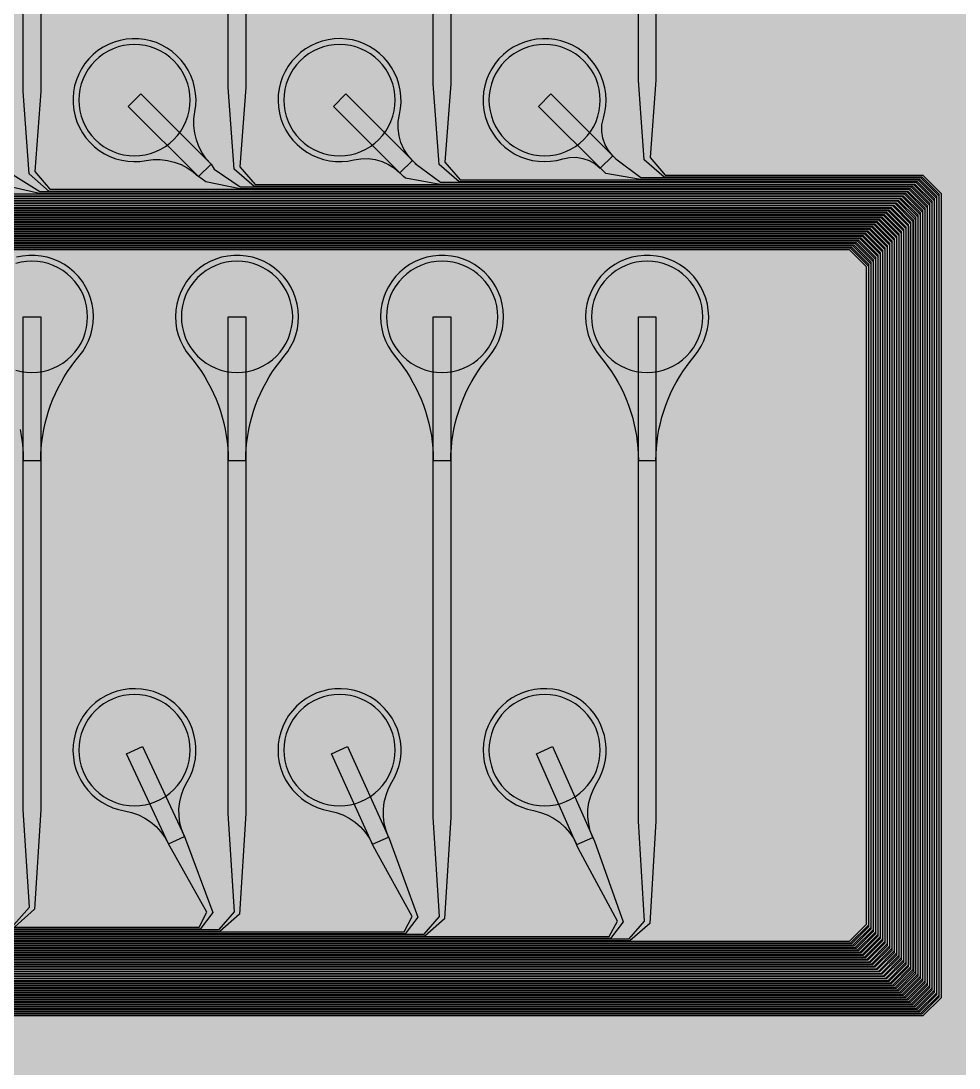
# Model space of a CAD drawing. Header units: metres. Extents: x -7231 to 10969, y -37556 to 1873.
# Drawn here: x 7913 to 9514, y -24324 to -22536 of the extents above; entities that cross this region are included whole.
import ezdxf

# ---------------------------------------------------------------- set-up
doc = ezdxf.new("R2010")
doc.units = ezdxf.units.M
for name, color, linetype in [('Metal1', 4, 'CONTINUOUS'), ('Metal2', 3, 'CONTINUOUS'), ('Polyimide', 7, 'CONTINUOUS'), ('Polyimide_Negative', 5, 'CONTINUOUS')]:
    doc.layers.add(name, color=color, linetype=linetype)

msp = doc.modelspace()

# ---------------------------------------------------------------- hatches: boundary and pattern name
at = {"layer": 'Polyimide'}
msp.add_hatch(color=7, dxfattribs=at).paths.add_polyline_path([(4065.7, -468), (4066.7, -502), (4068.5, -536), (4071.4, -570), (4075.5, -604), (4081, -638), (4088, -672), (4096.5, -706), (4106.6, -740), (4118.3, -774), (4131.6, -808), (4146.5, -842), (4162.9, -876), (4180.7, -910), (4199.8, -944), (4220.2, -978), (4241.7, -1012), (4264.2, -1046), (4287.5, -1080), (4311.5, -1114), (4336, -1148), (4360.9, -1182), (4385.9, -1216), (4410.9, -1250), (4435.7, -1284), (4460.2, -1318), (4484.2, -1352), (4507.5, -1385.9), (4530, -1419.9), (4551.5, -1453.9), (4571.9, -1487.9), (4591.1, -1521.9), (4608.9, -1555.9), (4625.3, -1589.9), (4640.1, -1623.9), (4653.4, -1657.9), (4665.1, -1691.9), (4675.2, -1725.9), (4683.7, -1759.9), (4690.7, -1793.9), (4696.2, -1827.9), (4700.3, -1861.9), (4703.2, -1895.9), (4705.1, -1929.9), (4706.1, -1963.9), (4706.4, -1997.9), (4706.5, -2031.9), (4706.5, -4793), (4710, -4838.4), (4720.2, -4882.7), (4737.1, -4925), (4760.1, -4964.2), (4788.9, -4999.5), (4822.6, -5030), (4860.5, -5055.1), (4901.8, -5074.2), (4901.8, -5074.2), (4970.7, -5105.2), (5034.7, -5145.3), (5092.8, -5193.5), (5143.8, -5249.2), (5186.9, -5311.2), (5221.2, -5378.4), (5246.2, -5449.7), (5261.4, -5523.7), (5266.5, -5599), (5261.4, -5674.3), (5246.2, -5748.3), (5221.2, -5819.6), (5186.9, -5886.8), (5143.8, -5948.8), (5092.8, -6004.5), (5034.7, -6052.7), (4970.7, -6092.8), (4901.8, -6123.8), (4860.5, -6142.9), (4822.6, -6168), (4788.9, -6198.5), (4760.1, -6233.8), (4737.1, -6273), (4720.2, -6315.3), (4710, -6359.6), (4706.5, -6405), (4706.5, -9221.5), (4710, -9266.9), (4720.2, -9311.2), (4737.1, -9353.5), (4760.1, -9392.7), (4788.9, -9428), (4822.6, -9458.5), (4860.5, -9483.6), (4901.8, -9502.7), (4970.7, -9533.7), (5034.7, -9573.8), (5092.8, -9622), (5143.8, -9677.7), (5186.9, -9739.7), (5221.2, -9806.9), (5246.2, -9878.2), (5261.4, -9952.2), (5266.5, -10027.5), (5261.4, -10102.8), (5246.2, -10176.8), (5221.2, -10248.1), (5186.9, -10315.3), (5143.8, -10377.3), (5092.8, -10433), (5034.7, -10481.2), (4970.7, -10521.3), (4901.8, -10552.3), (4860.5, -10571.4), (4822.6, -10596.5), (4788.9, -10627), (4760.1, -10662.3), (4737.1, -10701.5), (4720.2, -10743.8), (4710, -10788.1), (4706.5, -10833.5), (4706.5, -13650), (4710, -13695.4), (4720.2, -13739.7), (4737.1, -13782), (4760.1, -13821.2), (4788.9, -13856.5), (4822.6, -13887), (4860.5, -13912.1), (4901.8, -13931.2), (4970.7, -13962.2), (5034.7, -14002.2), (5092.8, -14050.5), (5143.8, -14106.2), (5186.9, -14168.2), (5221.2, -14235.4), (5246.2, -14306.7), (5261.4, -14380.7), (5266.5, -14456), (5261.4, -14531.3), (5246.2, -14605.3), (5221.2, -14676.5), (5186.9, -14743.8), (5143.8, -14805.8), (5092.8, -14861.5), (5034.7, -14909.7), (4970.7, -14949.8), (4901.8, -14980.8), (4860.5, -14999.9), (4822.6, -15025), (4788.9, -15055.5), (4760.1, -15090.8), (4737.1, -15130), (4720.2, -15172.3), (4710, -15216.6), (4706.5, -15262), (4706.5, -15456), (4720.9, -15750), (4764.1, -16041.3), (4835.7, -16326.8), (4934.9, -16604), (5060.7, -16870.2), (5212.1, -17122.7), (5387.5, -17359.2), (5585.2, -17577.3), (5803.3, -17775), (6039.8, -17950.4), (6292.3, -18101.8), (6558.4, -18227.6), (6835.6, -18326.8), (7121.2, -18398.3), (7412.4, -18441.5), (7706.5, -18456), (9969, -18456), (10047.4, -18459.8), (10125.1, -18471.4), (10201.2, -18490.4), (10275.2, -18516.9), (10346.1, -18550.5), (10413.5, -18590.8), (10476.5, -18637.6), (10534.7, -18690.3), (10587.4, -18748.5), (10634.2, -18811.5), (10674.5, -18878.9), (10708.1, -18949.8), (10734.6, -19023.8), (10753.6, -19099.9), (10765.2, -19177.6), (10769, -19256), (10769, -20895.8), (10730.2, -20951.4), (10694.6, -21009.1), (10662.2, -21068.6), (10633.2, -21129.9), (10607.6, -21192.7), (10585.5, -21256.7), (10566.9, -21322), (10552, -21388.1), (10540.8, -21455), (10533.4, -21522.3), (10529.6, -21590), (10529.6, -21657.8), (10533.4, -21725.5), (10540.8, -21792.9), (10552, -21859.7), (10566.9, -21925.9), (10585.5, -21991.1), (10607.6, -22055.2), (10633.2, -22117.9), (10662.2, -22179.2), (10694.6, -22238.7), (10730.2, -22296.4), (10769, -22352), (10769, -32454.2), (10728.7, -32510.5), (10691.7, -32568.9), (10658, -32629.3), (10627.8, -32691.6), (10601.2, -32755.4), (10578.2, -32820.7), (10558.9, -32887.1), (10543.4, -32954.5), (10531.8, -33022.7), (10524, -33091.4), (10520.1, -33160.5), (10520.1, -33229.7), (10524, -33298.8), (10531.8, -33367.5), (10543.4, -33435.7), (10558.9, -33503.1), (10578.2, -33569.5), (10601.2, -33634.8), (10627.8, -33698.6), (10658, -33760.8), (10691.7, -33821.3), (10728.7, -33879.7), (10769, -33936), (10769, -36556), (10765.2, -36634.4), (10753.6, -36712.1), (10734.6, -36788.2), (10708.1, -36862.1), (10674.5, -36933.1), (10634.2, -37000.5), (10587.4, -37063.5), (10534.7, -37121.7), (10476.5, -37174.4), (10413.5, -37221.2), (10346.1, -37261.5), (10275.2, -37295.1), (10201.2, -37321.6), (10125.1, -37340.6), (10047.4, -37352.1), (9969, -37356), (-6231, -37356), (-6309.4, -37352.1), (-6387.1, -37340.6), (-6463.2, -37321.6), (-6537.2, -37295.1), (-6608.1, -37261.5), (-6675.5, -37221.2), (-6738.5, -37174.4), (-6796.7, -37121.7), (-6849.4, -37063.5), (-6896.2, -37000.5), (-6936.5, -36933.1), (-6970.1, -36862.1), (-6996.6, -36788.2), (-7015.6, -36712.1), (-7027.2, -36634.4), (-7031, -36556), (-7031, -33936), (-6990.7, -33879.8), (-6953.7, -33821.3), (-6920, -33760.9), (-6889.8, -33698.6), (-6863.2, -33634.8), (-6840.2, -33569.5), (-6820.9, -33503.1), (-6805.4, -33435.7), (-6793.7, -33367.5), (-6785.9, -33298.8), (-6782, -33229.7), (-6782, -33160.5), (-6785.9, -33091.4), (-6793.7, -33022.7), (-6805.4, -32954.5), (-6820.9, -32887.1), (-6840.2, -32820.6), (-6863.2, -32755.4), (-6889.8, -32691.5), (-6920, -32629.3), (-6953.7, -32568.9), (-6990.7, -32510.4), (-7031, -32454.2), (-7031, -22364.8), (-6990.7, -22308.6), (-6953.7, -22250.1), (-6920, -22189.7), (-6889.8, -22127.5), (-6863.2, -22063.6), (-6840.2, -21998.4), (-6820.9, -21931.9), (-6805.4, -21864.5), (-6793.7, -21796.3), (-6785.9, -21727.6), (-6782, -21658.5), (-6782, -21589.3), (-6785.9, -21520.3), (-6793.7, -21451.5), (-6805.4, -21383.3), (-6820.9, -21315.9), (-6840.2, -21249.5), (-6863.2, -21184.2), (-6889.8, -21120.4), (-6920, -21058.1), (-6953.7, -20997.7), (-6990.7, -20939.3), (-7031, -20883), (-7031, -19256), (-7027.2, -19177.6), (-7015.6, -19099.9), (-6996.6, -19023.8), (-6970.1, -18949.8), (-6936.5, -18878.9), (-6896.2, -18811.5), (-6849.4, -18748.5), (-6796.7, -18690.3), (-6738.5, -18637.6), (-6675.5, -18590.8), (-6608.1, -18550.5), (-6537.2, -18516.9), (-6463.2, -18490.4), (-6387.1, -18471.4), (-6309.4, -18459.8), (-6231, -18456), (-3968.5, -18456), (-3674.4, -18441.5), (-3383.2, -18398.3), (-3097.6, -18326.8), (-2820.4, -18227.6), (-2554.3, -18101.8), (-2301.8, -17950.4), (-2065.3, -17775), (-1847.2, -17577.3), (-1649.5, -17359.2), (-1474.1, -17122.7), (-1322.7, -16870.2), (-1196.9, -16604), (-1097.7, -16326.8), (-1026.1, -16041.3), (-982.9, -15750), (-968.5, -15456), (-968.5, -15262), (-972, -15216.6), (-982.2, -15172.3), (-999.1, -15130), (-1022.1, -15090.8), (-1050.9, -15055.5), (-1084.6, -15025), (-1122.5, -14999.9), (-1163.8, -14980.8), (-1232.7, -14949.8), (-1296.7, -14909.7), (-1354.8, -14861.5), (-1405.8, -14805.8), (-1448.9, -14743.8), (-1483.2, -14676.5), (-1508.2, -14605.3), (-1523.4, -14531.3), (-1528.5, -14456), (-1523.4, -14380.7), (-1508.2, -14306.7), (-1483.2, -14235.4), (-1448.9, -14168.2), (-1405.8, -14106.2), (-1354.8, -14050.5), (-1296.7, -14002.2), (-1232.7, -13962.2), (-1163.8, -13931.2), (-1122.5, -13912.1), (-1084.6, -13887), (-1050.9, -13856.5), (-1022.1, -13821.2), (-999.1, -13782), (-982.2, -13739.7), (-972, -13695.4), (-968.5, -13650), (-968.5, -12309.6), (-972, -12264.3), (-982.2, -12219.9), (-999.1, -12177.7), (-1022.1, -12138.5), (-1050.9, -12103.2), (-1084.6, -12072.6), (-1122.5, -12047.5), (-1163.8, -12028.5), (-1232.7, -11997.4), (-1296.7, -11957.4), (-1354.8, -11909.1), (-1405.8, -11853.5), (-1448.9, -11791.5), (-1483.2, -11724.2), (-1508.2, -11653), (-1523.4, -11579), (-1528.5, -11503.7), (-1523.4, -11428.3), (-1508.2, -11354.4), (-1483.2, -11283.1), (-1448.9, -11215.9), (-1405.8, -11153.8), (-1354.8, -11098.2), (-1296.7, -11049.9), (-1232.7, -11009.9), (-1163.8, -10978.8), (-1122.5, -10959.8), (-1084.6, -10934.7), (-1050.9, -10904.1), (-1022.1, -10868.9), (-999.1, -10829.6), (-982.2, -10787.4), (-972, -10743), (-968.5, -10697.7), (-968.5, -9357.3), (-972, -9311.9), (-982.2, -9267.6), (-999.1, -9225.4), (-1022.1, -9186.1), (-1050.9, -9150.8), (-1084.6, -9120.3), (-1122.5, -9095.2), (-1163.8, -9076.2), (-1163.8, -9076.2), (-1232.7, -9045.1), (-1296.7, -9005.1), (-1354.8, -8956.8), (-1405.8, -8901.1), (-1448.9, -8839.1), (-1483.2, -8771.9), (-1508.2, -8700.6), (-1523.4, -8626.7), (-1528.5, -8551.3), (-1523.4, -8476), (-1508.2, -8402), (-1483.2, -8330.8), (-1448.9, -8263.5), (-1405.8, -8201.5), (-1354.8, -8145.9), (-1296.7, -8097.6), (-1232.7, -8057.6), (-1163.8, -8026.5), (-1163.8, -8026.5), (-1122.5, -8007.4), (-1084.6, -7982.4), (-1050.9, -7951.8), (-1022.1, -7916.5), (-999.1, -7877.3), (-982.2, -7835), (-972, -7790.7), (-968.5, -7745.4), (-968.5, -6405), (-972, -6359.6), (-982.2, -6315.3), (-999.1, -6273), (-1022.1, -6233.8), (-1050.9, -6198.5), (-1084.6, -6168), (-1122.5, -6142.9), (-1163.8, -6123.8), (-1163.8, -6123.8), (-1232.7, -6092.8), (-1296.7, -6052.7), (-1354.8, -6004.5), (-1405.8, -5948.8), (-1448.9, -5886.8), (-1483.2, -5819.6), (-1508.2, -5748.3), (-1523.4, -5674.3), (-1528.5, -5599), (-1523.4, -5523.7), (-1508.2, -5449.7), (-1483.2, -5378.4), (-1448.9, -5311.2), (-1405.8, -5249.2), (-1354.8, -5193.5), (-1296.7, -5145.3), (-1232.7, -5105.2), (-1163.8, -5074.2), (-1163.8, -5074.2), (-1122.5, -5055.1), (-1084.6, -5030), (-1050.9, -4999.5), (-1022.1, -4964.2), (-999.1, -4925), (-982.2, -4882.7), (-972, -4838.4), (-968.5, -4793), (-968.5, -2031.9), (-968.4, -1997.9), (-968.1, -1963.9), (-967.1, -1929.9), (-965.2, -1895.9), (-962.2, -1861.9), (-958, -1827.9), (-952.4, -1793.9), (-945.3, -1759.9), (-936.6, -1725.9), (-926.4, -1691.9), (-914.4, -1657.9), (-900.9, -1623.9), (-885.7, -1589.9), (-869.1, -1555.9), (-850.9, -1521.9), (-831.4, -1487.9), (-810.6, -1453.9), (-788.7, -1419.9), (-765.8, -1385.9), (-742.1, -1352), (-717.6, -1318), (-692.7, -1284), (-667.4, -1250), (-641.9, -1216), (-616.4, -1182), (-591.1, -1148), (-566.1, -1114), (-541.7, -1080), (-517.9, -1046), (-495, -1012), (-473.1, -978), (-452.4, -944), (-432.8, -910), (-414.7, -876), (-398, -842), (-382.9, -808), (-369.3, -774), (-357.4, -740), (-347.1, -706), (-338.4, -672), (-331.3, -638), (-325.7, -604), (-321.5, -570), (-318.6, -536), (-316.7, -502), (-315.7, -468), (-315.3, -434), (-315.2, -400), (-315.2, 401), (-315.2, 451), (-315.2, 1644), (-270.2, 1644), (-270, 1637.1), (-269.4, 1630.3), (-268.2, 1623.5), (-266.7, 1616.8), (-264.7, 1610.2), (-262.3, 1603.8), (-259.4, 1597.6), (-256.2, 1591.5), (-252.6, 1585.7), (-248.6, 1580.1), (-244.2, 1574.8), (-239.5, 1569.8), (-234.5, 1565.1), (-229.2, 1560.7), (-223.6, 1556.7), (-217.8, 1553.1), (-211.7, 1549.8), (-205.4, 1547), (-199, 1544.6), (-192.4, 1542.6), (-185.7, 1541), (-179, 1539.9), (-172.1, 1539.2), (-165.2, 1539), (-158.4, 1539.2), (-151.5, 1539.9), (-144.8, 1541), (-138.1, 1542.6), (-131.5, 1544.6), (-125.1, 1547), (-118.8, 1549.8), (-112.8, 1553.1), (-106.9, 1556.7), (-101.3, 1560.7), (-96, 1565.1), (-91, 1569.8), (-86.3, 1574.8), (-81.9, 1580.1), (-77.9, 1585.7), (-74.3, 1591.5), (-71.1, 1597.6), (-68.2, 1603.8), (-65.8, 1610.2), (-63.8, 1616.8), (-62.3, 1623.5), (-61.1, 1630.3), (-60.5, 1637.1), (-60.2, 1644), (1853, 1644), (1853, 1573), (3815.2, 1573), (3815.5, 1579.5), (3816.1, 1586.1), (3817.2, 1592.5), (3818.7, 1598.9), (3820.6, 1605.1), (3822.9, 1611.3), (3825.6, 1617.2), (3828.6, 1623), (3832.1, 1628.6), (3835.9, 1633.9), (3840.1, 1638.9), (3844.5, 1643.7), (3849.3, 1648.2), (3854.4, 1652.3), (3859.7, 1656.1), (3865.2, 1659.6), (3871, 1662.7), (3877, 1665.4), (3883.1, 1667.7), (3889.4, 1669.6), (3895.7, 1671.1), (3902.2, 1672.1), (3908.7, 1672.8), (3915.2, 1673), (3921.8, 1672.8), (3928.3, 1672.1), (3934.8, 1671.1), (3941.1, 1669.6), (3947.4, 1667.7), (3953.5, 1665.4), (3959.5, 1662.7), (3965.2, 1659.6), (3970.8, 1656.1), (3976.1, 1652.3), (3981.2, 1648.2), (3986, 1643.7), (3990.4, 1638.9), (3994.6, 1633.9), (3998.4, 1628.6), (4001.9, 1623), (4004.9, 1617.2), (4007.6, 1611.3), (4009.9, 1605.1), (4011.8, 1598.9), (4013.3, 1592.5), (4014.4, 1586.1), (4015, 1579.5), (4015.2, 1573), (4065.2, 1573), (4065.2, 451), (4065.2, 401), (4065.2, -400), (4065.3, -434), (4065.7, -468)])

# ---------------------------------------------------------------- linework, layer by layer
at = {"layer": 'Metal1'}
for points in [[(2925.7, -24231.2), (9450.8, -24231.2), (9479.8, -24202.3), (9479.8, -22831.7), (9450.8, -22802.8), (9010.8, -22802.8), (8976.6, -22773), (8966.5, -22636.9), (8966.5, -21931), (8996.5, -21931), (8996.5, -22636.9), (8986.4, -22769), (9012.2, -22799.2), (9452.2, -22799.2), (9483.2, -22830.3), (9483.2, -24203.7), (9452.2, -24234.7), (2924.3, -24234.7)], [(2933.7, -24223.2), (9442.8, -24223.2), (9471.8, -24194.3), (9471.8, -22839.7), (9442.8, -22810.7), (8660.8, -22810.7), (8626.6, -22781), (8616.5, -22643.3), (8616.5, -21931), (8646.5, -21931), (8646.5, -22643.3), (8636.4, -22777), (8662.2, -22807.2), (9444.2, -22807.2), (9475.3, -22838.3), (9475.3, -24195.7), (9444.2, -24226.7), (2932.3, -24226.7)], [(2941.7, -24215.2), (9434.8, -24215.2), (9463.8, -24186.3), (9463.8, -22847.7), (9434.8, -22818.7), (8310.8, -22818.7), (8276.6, -22789), (8266.5, -22649.7), (8266.5, -21931), (8296.5, -21931), (8296.5, -22649.7), (8286.4, -22785), (8312.2, -22815.2), (9436.2, -22815.2), (9467.2, -22846.3), (9467.2, -24187.7), (9436.2, -24218.8), (2940.3, -24218.8)], [(2949.7, -24207.2), (9426.8, -24207.2), (9455.8, -24178.3), (9455.8, -22855.7), (9426.8, -22826.8), (7960.8, -22826.8), (7926.6, -22797), (7916.5, -22656.1), (7916.5, -21931), (7946.5, -21931), (7946.5, -22656.1), (7936.4, -22793), (7962.2, -22823.2), (9428.2, -22823.2), (9459.3, -22854.3), (9459.3, -24179.7), (9428.2, -24210.7), (2948.3, -24210.7)], [(7612.2, -22831.2), (9420.2, -22831.2), (9451.2, -22862.3), (9451.2, -24171.7), (9420.2, -24202.7), (2956.3, -24202.7)], [(2957.7, -24199.2), (9418.8, -24199.2), (9447.8, -24170.3), (9447.8, -22863.7), (9418.8, -22834.8), (7610.8, -22834.8)], [(7262.2, -22839.2), (9412.2, -22839.2), (9443.3, -22870.3), (9443.3, -24163.7), (9412.2, -24194.7), (2964.3, -24194.7)], [(2965.7, -24191.2), (9410.8, -24191.2), (9439.8, -24162.3), (9439.8, -22871.7), (9410.8, -22842.7), (7260.8, -22842.7)], [(6912.2, -22847.2), (9404.2, -22847.2), (9435.2, -22878.3), (9435.2, -24155.7), (9404.2, -24186.8), (2972.3, -24186.8)], [(2973.7, -24183.2), (9402.8, -24183.2), (9431.8, -24154.3), (9431.8, -22879.7), (9402.8, -22850.7), (6910.8, -22850.7)], [(6562.2, -22855.2), (9396.2, -22855.2), (9427.3, -22886.3), (9427.3, -24147.7), (9396.2, -24178.7), (2980.3, -24178.7)], [(2981.7, -24175.2), (9394.8, -24175.2), (9423.8, -24146.3), (9423.8, -22887.7), (9394.8, -22858.8), (6560.8, -22858.8)], [(6212.2, -22863.2), (9388.2, -22863.2), (9419.2, -22894.3), (9419.2, -24139.7), (9388.2, -24170.7), (2988.3, -24170.7)], [(2989.7, -24167.2), (9386.8, -24167.2), (9415.8, -24138.3), (9415.8, -22895.7), (9386.8, -22866.8), (6210.8, -22866.8)], [(5862.2, -22871.2), (9380.2, -22871.2), (9411.3, -22902.3), (9411.3, -24131.7), (9380.2, -24162.7), (2996.3, -24162.7)], [(2997.7, -24159.2), (9378.8, -24159.2), (9407.8, -24130.3), (9407.8, -22903.7), (9378.8, -22874.7), (5860.8, -22874.7)], [(5512.2, -22879.2), (9372.2, -22879.2), (9403.2, -22910.3), (9403.2, -24123.7), (9372.2, -24154.8), (3004.3, -24154.8)], [(3005.7, -24151.2), (9370.8, -24151.2), (9399.8, -24122.3), (9399.8, -22911.7), (9370.8, -22882.7), (5510.8, -22882.7)], [(5162.2, -22887.2), (9364.2, -22887.2), (9395.3, -22918.3), (9395.3, -24115.7), (9364.2, -24146.7), (3012.3, -24146.7)], [(3013.7, -24143.2), (9362.8, -24143.2), (9391.8, -24114.3), (9391.8, -22919.7), (9362.8, -22890.8), (5160.8, -22890.8)], [(4812.2, -22895.2), (9356.2, -22895.2), (9387.2, -22926.3), (9387.2, -24107.7), (9356.2, -24138.7), (3020.3, -24138.7)], [(3021.7, -24135.2), (9354.8, -24135.2), (9383.8, -24106.3), (9383.8, -22927.7), (9354.8, -22898.8), (4810.8, -22898.8)], [(4462.2, -22903.2), (9348.2, -22903.2), (9379.3, -22934.3), (9379.3, -24099.7), (9348.2, -24130.7), (3028.3, -24130.7)], [(3029.7, -24127.2), (9346.8, -24127.2), (9375.8, -24098.3), (9375.8, -22935.7), (9346.8, -22906.7), (4460.8, -22906.7)], [(4112.2, -22911.2), (9340.2, -22911.2), (9371.2, -22942.3), (9371.2, -24091.7), (9340.2, -24122.8), (3036.3, -24122.8)], [(3037.7, -24119.2), (9338.8, -24119.2), (9367.8, -24090.3), (9367.8, -22943.7), (9338.8, -22914.7), (4110.8, -22914.7)], [(3762.2, -22919.2), (9332.2, -22919.2), (9363.3, -22950.3), (9363.3, -24083.7), (9332.2, -24114.7), (3044.3, -24114.7)], [(3045.7, -24111.2), (9330.8, -24111.2), (9359.8, -24082.3), (9359.8, -22951.7), (9330.8, -22922.8), (3760.8, -22922.8)], [(7911.3, -23233.2), (7913.2, -23243.8), (7914.6, -23254.4), (7915.7, -23265.1), (7916.3, -23275.8), (7916.5, -23286.6), (7946.5, -23286.6), (7946.5, -23286.6), (7946.7, -23275.8), (7947.3, -23265.1), (7948.4, -23254.4), (7949.8, -23243.8), (7951.7, -23233.2), (7954, -23222.7), (7956.7, -23212.4), (7959.8, -23202.1), (7963.3, -23191.9), (7967.2, -23181.9), (7971.5, -23172.1), (7976.1, -23162.4), (7981.2, -23152.9), (7986.6, -23143.6), (7992.3, -23134.6), (7998.4, -23125.8), (8004.9, -23117.2), (8011.6, -23108.9), (8018.1, -23100.4), (8023.6, -23091.4), (8028.2, -23081.8), (8031.9, -23071.9), (8034.5, -23061.6), (8036, -23051.1), (8036.5, -23040.5), (8035.9, -23029.9), (8034.3, -23019.4), (8031.6, -23009.2), (8027.8, -22999.3), (8023.1, -22989.8), (8017.5, -22980.8), (8011, -22972.4), (8003.7, -22964.7), (7995.6, -22957.8), (7986.9, -22951.8), (7977.6, -22946.7), (7967.9, -22942.5), (7957.7, -22939.3), (7947.4, -22937.2), (7936.8, -22936.1), (7926.2, -22936.1), (7915.6, -22937.2), (7905.3, -22939.3)], [(3053.7, -24103.2), (8950.8, -24103.2), (8977.1, -24073.2), (8966.5, -23902.1), (8966.5, -23041), (8996.5, -23041), (8996.5, -23902.1), (8985.9, -24076.8), (8952.2, -24106.7), (3052.3, -24106.7)], [(3061.7, -24095.2), (8600.8, -24095.2), (8627.1, -24065.2), (8616.5, -23895.7), (8616.5, -23041), (8646.5, -23041), (8646.5, -23895.7), (8635.9, -24068.8), (8602.2, -24098.7), (3060.3, -24098.7)], [(3069.7, -24087.2), (8250.8, -24087.2), (8277.1, -24057.2), (8266.5, -23889.3), (8266.5, -23041), (8296.5, -23041), (8296.5, -23889.3), (8285.9, -24060.8), (8252.2, -24090.8), (3068.3, -24090.8)], [(7900.8, -24079.2), (7927.1, -24049.2), (7916.5, -23882.9), (7916.5, -23041), (7946.5, -23041), (7946.5, -23882.9), (7935.9, -24052.8), (7902.2, -24082.8)]]:
    msp.add_lwpolyline(points, dxfattribs=at)
for points in [[(8296.5, -23286.6), (8296.7, -23275.8), (8297.3, -23265.1), (8298.4, -23254.4), (8299.8, -23243.8), (8301.7, -23233.2), (8304, -23222.7), (8306.7, -23212.4), (8309.8, -23202.1), (8313.3, -23191.9), (8317.2, -23181.9), (8321.5, -23172.1), (8326.1, -23162.4), (8331.2, -23152.9), (8336.6, -23143.6), (8342.3, -23134.6), (8348.4, -23125.8), (8354.9, -23117.2), (8361.6, -23108.9), (8368.1, -23100.4), (8373.6, -23091.4), (8378.2, -23081.8), (8381.9, -23071.9), (8384.5, -23061.6), (8386, -23051.1), (8386.5, -23040.5), (8385.9, -23029.9), (8384.3, -23019.4), (8381.6, -23009.2), (8377.8, -22999.3), (8373.1, -22989.8), (8367.5, -22980.8), (8361, -22972.4), (8353.7, -22964.7), (8345.6, -22957.8), (8336.9, -22951.8), (8327.6, -22946.7), (8317.9, -22942.5), (8307.7, -22939.3), (8297.4, -22937.2), (8286.8, -22936.1), (8276.2, -22936.1), (8265.6, -22937.2), (8255.3, -22939.3), (8245.1, -22942.5), (8235.4, -22946.7), (8226.1, -22951.8), (8217.4, -22957.8), (8209.3, -22964.7), (8202, -22972.4), (8195.5, -22980.8), (8189.9, -22989.8), (8185.2, -22999.3), (8181.4, -23009.2), (8178.7, -23019.4), (8177.1, -23029.9), (8176.5, -23040.5), (8177, -23051.1), (8178.5, -23061.6), (8181.1, -23071.9), (8184.8, -23081.8), (8189.4, -23091.4), (8194.9, -23100.4), (8201.4, -23108.9), (8208.1, -23117.2), (8214.6, -23125.8), (8220.7, -23134.6), (8226.4, -23143.6), (8231.8, -23152.9), (8236.9, -23162.4), (8241.5, -23172.1), (8245.8, -23181.9), (8249.7, -23191.9), (8253.2, -23202.1), (8256.3, -23212.4), (8259, -23222.7), (8261.3, -23233.2), (8263.2, -23243.8), (8264.6, -23254.4), (8265.7, -23265.1), (8266.3, -23275.8), (8266.5, -23286.6), (8296.5, -23286.6)], [(8646.5, -23286.6), (8646.7, -23275.8), (8647.3, -23265.1), (8648.4, -23254.4), (8649.8, -23243.8), (8651.7, -23233.2), (8654, -23222.7), (8656.7, -23212.4), (8659.8, -23202.1), (8663.3, -23191.9), (8667.2, -23181.9), (8671.5, -23172.1), (8676.1, -23162.4), (8681.2, -23152.9), (8686.6, -23143.6), (8692.3, -23134.6), (8698.4, -23125.8), (8704.9, -23117.2), (8711.6, -23108.9), (8718.1, -23100.4), (8723.6, -23091.4), (8728.2, -23081.8), (8731.9, -23071.9), (8734.5, -23061.6), (8736, -23051.1), (8736.5, -23040.5), (8735.9, -23029.9), (8734.3, -23019.4), (8731.6, -23009.2), (8727.8, -22999.3), (8723.1, -22989.8), (8717.5, -22980.8), (8711, -22972.4), (8703.7, -22964.7), (8695.6, -22957.8), (8686.9, -22951.8), (8677.6, -22946.7), (8667.9, -22942.5), (8657.7, -22939.3), (8647.4, -22937.2), (8636.8, -22936.1), (8626.2, -22936.1), (8615.6, -22937.2), (8605.3, -22939.3), (8595.1, -22942.5), (8585.4, -22946.7), (8576.1, -22951.8), (8567.4, -22957.8), (8559.3, -22964.7), (8552, -22972.4), (8545.5, -22980.8), (8539.9, -22989.8), (8535.2, -22999.3), (8531.4, -23009.2), (8528.7, -23019.4), (8527.1, -23029.9), (8526.5, -23040.5), (8527, -23051.1), (8528.5, -23061.6), (8531.1, -23071.9), (8534.8, -23081.8), (8539.4, -23091.4), (8544.9, -23100.4), (8551.4, -23108.9), (8558.1, -23117.2), (8564.6, -23125.8), (8570.7, -23134.6), (8576.4, -23143.6), (8581.8, -23152.9), (8586.9, -23162.4), (8591.5, -23172.1), (8595.8, -23181.9), (8599.7, -23191.9), (8603.2, -23202.1), (8606.3, -23212.4), (8609, -23222.7), (8611.3, -23233.2), (8613.2, -23243.8), (8614.6, -23254.4), (8615.7, -23265.1), (8616.3, -23275.8), (8616.5, -23286.6), (8646.5, -23286.6)], [(8996.5, -23286.6), (8996.7, -23275.8), (8997.3, -23265.1), (8998.4, -23254.4), (8999.8, -23243.8), (9001.7, -23233.2), (9004, -23222.7), (9006.7, -23212.4), (9009.8, -23202.1), (9013.3, -23191.9), (9017.2, -23181.9), (9021.5, -23172.1), (9026.1, -23162.4), (9031.2, -23152.9), (9036.6, -23143.6), (9042.3, -23134.6), (9048.4, -23125.8), (9054.9, -23117.2), (9061.6, -23108.9), (9068.1, -23100.4), (9073.6, -23091.4), (9078.2, -23081.8), (9081.9, -23071.9), (9084.5, -23061.6), (9086, -23051.1), (9086.5, -23040.5), (9085.9, -23029.9), (9084.3, -23019.4), (9081.6, -23009.2), (9077.8, -22999.3), (9073.1, -22989.8), (9067.5, -22980.8), (9061, -22972.4), (9053.7, -22964.7), (9045.6, -22957.8), (9036.9, -22951.8), (9027.6, -22946.7), (9017.9, -22942.5), (9007.7, -22939.3), (8997.4, -22937.2), (8986.8, -22936.1), (8976.2, -22936.1), (8965.6, -22937.2), (8955.3, -22939.3), (8945.1, -22942.5), (8935.4, -22946.7), (8926.1, -22951.8), (8917.4, -22957.8), (8909.3, -22964.7), (8902, -22972.4), (8895.5, -22980.8), (8889.9, -22989.8), (8885.2, -22999.3), (8881.4, -23009.2), (8878.7, -23019.4), (8877.1, -23029.9), (8876.5, -23040.5), (8877, -23051.1), (8878.5, -23061.6), (8881.1, -23071.9), (8884.8, -23081.8), (8889.4, -23091.4), (8894.9, -23100.4), (8901.4, -23108.9), (8908.1, -23117.2), (8914.6, -23125.8), (8920.7, -23134.6), (8926.4, -23143.6), (8931.8, -23152.9), (8936.9, -23162.4), (8941.5, -23172.1), (8945.8, -23181.9), (8949.7, -23191.9), (8953.2, -23202.1), (8956.3, -23212.4), (8959, -23222.7), (8961.3, -23233.2), (8963.2, -23243.8), (8964.6, -23254.4), (8965.7, -23265.1), (8966.3, -23275.8), (8966.5, -23286.6), (8996.5, -23286.6)]]:
    msp.add_lwpolyline(points, close=True, dxfattribs=at)
at = {"layer": 'Metal2'}
for points in [[(8237.1, -22780.4), (8229, -22771.3), (8222.1, -22761.2), (8216.5, -22750.4), (8212.2, -22739), (8209.4, -22727.2), (8208, -22715.1), (8208, -22702.9), (8209.6, -22690.8), (8211.1, -22680.4), (8211.5, -22670), (8210.9, -22659.5), (8209.2, -22649.2), (8206.5, -22639), (8202.8, -22629.2), (8198.2, -22619.8), (8192.6, -22610.9), (8186.2, -22602.7), (8179, -22595.1), (8171.1, -22588.2), (8162.5, -22582.2), (8153.4, -22577), (8143.8, -22572.8), (8133.8, -22569.6), (8123.6, -22567.4), (8113.1, -22566.2), (8102.7, -22566.1), (8092.2, -22567), (8081.9, -22568.9), (8071.9, -22571.9), (8062.2, -22575.8), (8052.9, -22580.7), (8044.2, -22586.5), (8036.1, -22593.1), (8028.6, -22600.6), (8022, -22608.7), (8016.2, -22617.4), (8011.3, -22626.7), (8007.4, -22636.4), (8004.4, -22646.4), (8002.5, -22656.7), (8001.6, -22667.2), (8001.7, -22677.6), (8002.9, -22688.1), (8005.1, -22698.3), (8008.3, -22708.3), (8012.5, -22717.9), (8017.7, -22727), (8023.7, -22735.6), (8030.6, -22743.5), (8038.2, -22750.7), (8046.4, -22757.1), (8055.3, -22762.7), (8064.7, -22767.3), (8074.5, -22771), (8084.7, -22773.7), (8095, -22775.4), (8105.5, -22776), (8115.9, -22775.6), (8126.3, -22774.1), (8138.4, -22772.5), (8150.6, -22772.5), (8162.7, -22773.9), (8174.5, -22776.7), (8185.9, -22781), (8196.7, -22786.6), (8206.8, -22793.5), (8215.9, -22801.6), (8237.1, -22780.4)], [(8580.8, -22774), (8572.8, -22764.8), (8566.3, -22754.6), (8561.3, -22743.5), (8558, -22731.7), (8556.4, -22719.7), (8556.6, -22707.5), (8558.6, -22695.5), (8560.5, -22685.2), (8561.4, -22674.8), (8561.3, -22664.3), (8560.1, -22653.9), (8557.9, -22643.7), (8554.7, -22633.8), (8550.5, -22624.2), (8545.4, -22615.1), (8539.3, -22606.5), (8532.5, -22598.6), (8524.9, -22591.4), (8516.7, -22584.9), (8507.8, -22579.4), (8498.4, -22574.7), (8488.6, -22571), (8478.5, -22568.3), (8468.2, -22566.7), (8457.8, -22566), (8447.3, -22566.4), (8436.9, -22567.8), (8426.8, -22570.3), (8416.9, -22573.8), (8407.4, -22578.2), (8398.4, -22583.5), (8390, -22589.7), (8382.3, -22596.8), (8375.2, -22604.5), (8369, -22612.9), (8363.7, -22621.9), (8359.3, -22631.4), (8355.8, -22641.3), (8353.3, -22651.4), (8351.9, -22661.8), (8351.5, -22672.3), (8352.2, -22682.7), (8353.8, -22693), (8356.5, -22703.1), (8360.2, -22712.9), (8364.9, -22722.3), (8370.4, -22731.2), (8376.9, -22739.4), (8384.1, -22747), (8392, -22753.8), (8400.6, -22759.9), (8409.7, -22765), (8419.3, -22769.2), (8429.2, -22772.4), (8439.4, -22774.6), (8449.8, -22775.8), (8460.3, -22775.9), (8470.7, -22775), (8481, -22773.1), (8493, -22771.1), (8505.2, -22770.9), (8517.2, -22772.5), (8529, -22775.8), (8540.1, -22780.8), (8550.3, -22787.3), (8559.5, -22795.3), (8580.8, -22774)], [(8922.7, -22766), (8915.3, -22757.2), (8909.7, -22747.1), (8905.9, -22736.2), (8904.1, -22724.8), (8904.4, -22713.2), (8906.8, -22701.9), (8909.4, -22691.7), (8911, -22681.3), (8911.5, -22670.8), (8911, -22660.3), (8909.4, -22649.9), (8906.7, -22639.8), (8903.1, -22629.9), (8898.5, -22620.4), (8893, -22611.5), (8886.6, -22603.1), (8879.4, -22595.4), (8871.5, -22588.5), (8862.9, -22582.4), (8853.8, -22577.2), (8844.2, -22573), (8834.2, -22569.7), (8823.9, -22567.5), (8813.5, -22566.2), (8802.9, -22566.1), (8792.5, -22566.9), (8782.1, -22568.9), (8772, -22571.8), (8762.3, -22575.8), (8753, -22580.7), (8744.2, -22586.5), (8736.1, -22593.1), (8728.6, -22600.6), (8722, -22608.7), (8716.2, -22617.5), (8711.3, -22626.8), (8707.3, -22636.5), (8704.4, -22646.6), (8702.4, -22657), (8701.6, -22667.4), (8701.7, -22678), (8703, -22688.4), (8705.2, -22698.7), (8708.5, -22708.7), (8712.7, -22718.3), (8717.9, -22727.4), (8724, -22736), (8730.9, -22743.9), (8738.6, -22751.1), (8747, -22757.5), (8755.9, -22763), (8765.4, -22767.6), (8775.3, -22771.2), (8785.4, -22773.9), (8795.8, -22775.5), (8806.3, -22776), (8816.8, -22775.5), (8827.2, -22773.9), (8837.4, -22771.3), (8848.7, -22768.9), (8860.3, -22768.6), (8871.7, -22770.4), (8882.6, -22774.2), (8892.7, -22779.8), (8901.5, -22787.2), (8922.7, -22766)], [(8191.6, -23928.6), (8187.1, -23917.3), (8184.1, -23905.5), (8182.5, -23893.4), (8182.4, -23881.2), (8183.8, -23869.1), (8186.7, -23857.2), (8190.9, -23845.8), (8196.5, -23835), (8201.5, -23825.8), (8205.5, -23816.1), (8208.5, -23806), (8210.5, -23795.8), (8211.4, -23785.3), (8211.3, -23774.8), (8210.2, -23764.4), (8208, -23754.2), (8204.8, -23744.2), (8200.7, -23734.6), (8195.6, -23725.4), (8189.6, -23716.8), (8182.8, -23708.8), (8175.2, -23701.6), (8167, -23695.1), (8158.1, -23689.5), (8148.7, -23684.9), (8138.9, -23681.1), (8128.8, -23678.4), (8118.5, -23676.7), (8108, -23676), (8097.5, -23676.4), (8087.2, -23677.8), (8077, -23680.2), (8067.1, -23683.7), (8057.6, -23688.1), (8048.6, -23693.4), (8040.1, -23699.7), (8032.3, -23706.7), (8025.3, -23714.4), (8019.1, -23722.9), (8013.7, -23731.9), (8009.3, -23741.4), (8005.8, -23751.3), (8003.3, -23761.4), (8001.9, -23771.8), (8001.5, -23782.3), (8002.2, -23792.7), (8003.8, -23803.1), (8006.6, -23813.2), (8010.3, -23823), (8014.9, -23832.4), (8020.5, -23841.3), (8027, -23849.5), (8034.2, -23857.1), (8042.1, -23864), (8050.7, -23870), (8059.9, -23875.1), (8069.5, -23879.3), (8079.5, -23882.5), (8089.7, -23884.6), (8101.6, -23887.3), (8113.1, -23891.4), (8123.9, -23896.9), (8134.1, -23903.6), (8143.3, -23911.6), (8151.5, -23920.6), (8158.6, -23930.5), (8164.4, -23941.2), (8191.6, -23928.6)], [(8540.1, -23929.4), (8535.8, -23918), (8532.9, -23906.2), (8531.4, -23894.1), (8531.4, -23881.9), (8532.9, -23869.8), (8535.9, -23858), (8540.3, -23846.7), (8546, -23835.9), (8551, -23826.7), (8555.1, -23817.1), (8558.2, -23807), (8560.3, -23796.8), (8561.4, -23786.4), (8561.4, -23775.9), (8560.3, -23765.4), (8558.3, -23755.2), (8555.2, -23745.2), (8551.1, -23735.5), (8546.1, -23726.3), (8540.2, -23717.6), (8533.5, -23709.6), (8526, -23702.3), (8517.8, -23695.7), (8509, -23690.1), (8499.7, -23685.3), (8489.9, -23681.5), (8479.8, -23678.6), (8469.5, -23676.8), (8459, -23676), (8448.6, -23676.3), (8438.2, -23677.6), (8428, -23680), (8418, -23683.3), (8408.5, -23687.6), (8399.4, -23692.9), (8390.9, -23699), (8383.1, -23705.9), (8376, -23713.6), (8369.6, -23722), (8364.2, -23731), (8359.7, -23740.4), (8356.1, -23750.3), (8353.5, -23760.4), (8352, -23770.8), (8351.5, -23781.3), (8352, -23791.7), (8353.6, -23802.1), (8356.3, -23812.2), (8359.9, -23822.1), (8364.4, -23831.5), (8369.9, -23840.4), (8376.3, -23848.8), (8383.4, -23856.4), (8391.3, -23863.3), (8399.8, -23869.4), (8408.9, -23874.6), (8418.5, -23878.9), (8428.5, -23882.2), (8438.7, -23884.5), (8450.5, -23887.3), (8462, -23891.5), (8472.8, -23897.1), (8482.9, -23903.9), (8492, -23911.9), (8500.2, -23921), (8507.1, -23931), (8512.8, -23941.8), (8540.1, -23929.4)], [(8888.7, -23930.2), (8884.5, -23918.8), (8881.7, -23906.9), (8880.4, -23894.8), (8880.5, -23882.6), (8882.1, -23870.6), (8885.2, -23858.8), (8889.7, -23847.4), (8895.5, -23836.7), (8900.6, -23827.6), (8904.8, -23818), (8908, -23808), (8910.2, -23797.8), (8911.3, -23787.3), (8911.4, -23776.9), (8910.5, -23766.4), (8908.5, -23756.1), (8905.5, -23746.1), (8901.6, -23736.4), (8896.6, -23727.1), (8890.8, -23718.4), (8884.2, -23710.3), (8876.7, -23702.9), (8868.6, -23696.3), (8859.8, -23690.6), (8850.6, -23685.7), (8840.8, -23681.8), (8830.8, -23678.8), (8820.5, -23676.9), (8810, -23676.1), (8799.6, -23676.2), (8789.2, -23677.4), (8778.9, -23679.7), (8769, -23682.9), (8759.4, -23687.2), (8750.2, -23692.3), (8741.7, -23698.4), (8733.8, -23705.3), (8726.6, -23712.9), (8720.2, -23721.2), (8714.7, -23730.1), (8710.1, -23739.5), (8706.4, -23749.3), (8703.7, -23759.5), (8702.1, -23769.8), (8701.5, -23780.3), (8702, -23790.7), (8703.4, -23801.1), (8706, -23811.3), (8709.5, -23821.2), (8714, -23830.6), (8719.4, -23839.6), (8725.6, -23848), (8732.7, -23855.7), (8740.5, -23862.7), (8749, -23868.9), (8758.1, -23874.2), (8767.6, -23878.5), (8777.5, -23881.9), (8787.7, -23884.3), (8799.5, -23887.2), (8810.9, -23891.5), (8821.7, -23897.2), (8831.7, -23904.2), (8840.8, -23912.3), (8848.8, -23921.4), (8855.7, -23931.5), (8861.3, -23942.3), (8888.7, -23930.2)]]:
    msp.add_lwpolyline(points, close=True, dxfattribs=at)
for points in [[(2929.7, -24227.2), (9446.8, -24227.2), (9475.8, -24198.3), (9475.8, -22835.7), (9446.8, -22806.8), (8970.2, -22806.8), (8910.8, -22796.5), (8795.9, -22681.6), (8817.1, -22660.4), (8927.8, -22771.1), (8970.8, -22803.2), (9448.2, -22803.2), (9479.3, -22834.3), (9479.3, -24199.7), (9448.2, -24230.7), (2928.3, -24230.7)], [(2937.7, -24219.2), (9438.8, -24219.2), (9467.8, -24190.3), (9467.8, -22843.7), (9438.8, -22814.8), (8628.2, -22814.8), (8568.9, -22804.3), (8565.9, -22801.6), (8445.9, -22681.6), (8467.1, -22660.4), (8587.1, -22780.4), (8585.6, -22779.3), (8628.8, -22811.2), (9440.2, -22811.2), (9471.2, -22842.3), (9471.2, -24191.7), (9440.2, -24222.7), (2936.3, -24222.7)], [(2945.7, -24211.2), (9430.8, -24211.2), (9459.8, -24182.3), (9459.8, -22851.7), (9430.8, -22822.7), (8286.2, -22822.7), (8228.2, -22810.4), (8215.9, -22801.6), (8095.9, -22681.6), (8117.1, -22660.4), (8237.1, -22780.4), (8242.4, -22789.1), (8286.8, -22819.2), (9432.2, -22819.2), (9463.2, -22850.3), (9463.2, -24183.7), (9432.2, -24214.7), (2944.3, -24214.7)], [(7899.5, -22798.4), (7944.8, -22827.2), (9424.2, -22827.2), (9455.2, -22858.3), (9455.2, -24175.7), (9424.2, -24206.8), (2952.3, -24206.8)], [(2953.7, -24203.2), (9422.8, -24203.2), (9451.8, -24174.3), (9451.8, -22859.7), (9422.8, -22830.7), (7944.2, -22830.7), (7887, -22817.1)], [(7602.8, -22835.2), (9416.2, -22835.2), (9447.2, -22866.3), (9447.2, -24167.7), (9416.2, -24198.7), (2960.3, -24198.7)], [(2961.7, -24195.2), (9414.8, -24195.2), (9443.8, -24166.3), (9443.8, -22867.7), (9414.8, -22838.8), (7602.2, -22838.8)], [(7260.8, -22843.2), (9408.2, -22843.2), (9439.2, -22874.3), (9439.2, -24159.7), (9408.2, -24190.7), (2968.3, -24190.7)], [(2969.7, -24187.2), (9406.8, -24187.2), (9435.8, -24158.3), (9435.8, -22875.7), (9406.8, -22846.8), (7260.2, -22846.8)], [(6878.1, -22851.2), (9400.2, -22851.2), (9431.2, -22882.3), (9431.2, -24151.7), (9400.2, -24182.7), (2976.3, -24182.7)], [(2977.7, -24179.2), (9398.8, -24179.2), (9427.8, -24150.3), (9427.8, -22883.7), (9398.8, -22854.7), (6877.3, -22854.7)], [(6528.1, -22859.2), (9392.2, -22859.2), (9423.2, -22890.3), (9423.2, -24143.7), (9392.2, -24174.8), (2984.3, -24174.8)], [(2985.7, -24171.2), (9390.8, -24171.2), (9419.8, -24142.3), (9419.8, -22891.7), (9390.8, -22862.7), (6527.3, -22862.7)], [(6178.1, -22867.2), (9384.2, -22867.2), (9415.2, -22898.3), (9415.2, -24135.7), (9384.2, -24166.7), (2992.3, -24166.7)], [(2993.7, -24163.2), (9382.8, -24163.2), (9411.8, -24134.3), (9411.8, -22899.7), (9382.8, -22870.8), (6177.3, -22870.8)], [(5828.1, -22875.2), (9376.2, -22875.2), (9407.2, -22906.3), (9407.2, -24127.7), (9376.2, -24158.7), (3000.3, -24158.7)], [(3001.7, -24155.2), (9374.8, -24155.2), (9403.8, -24126.3), (9403.8, -22907.7), (9374.8, -22878.8), (5827.3, -22878.8)], [(5478.2, -22883.2), (9368.2, -22883.2), (9399.2, -22914.3), (9399.2, -24119.7), (9368.2, -24150.7), (3008.3, -24150.7)], [(3009.7, -24147.2), (9366.8, -24147.2), (9395.8, -24118.3), (9395.8, -22915.7), (9366.8, -22886.7), (5477.3, -22886.7)], [(5128.2, -22891.2), (9360.2, -22891.2), (9391.2, -22922.3), (9391.2, -24111.7), (9360.2, -24142.8), (3016.3, -24142.8)], [(3017.7, -24139.2), (9358.8, -24139.2), (9387.8, -24110.3), (9387.8, -22923.7), (9358.8, -22894.7), (5127.3, -22894.7)], [(4778.2, -22899.2), (9352.2, -22899.2), (9383.2, -22930.3), (9383.2, -24103.7), (9352.2, -24134.7), (3024.3, -24134.7)], [(3025.7, -24131.2), (9350.8, -24131.2), (9379.8, -24102.3), (9379.8, -22931.7), (9350.8, -22902.8), (4777.3, -22902.8)], [(4428.2, -22907.2), (9344.2, -22907.2), (9375.2, -22938.3), (9375.2, -24095.7), (9344.2, -24126.7), (3032.3, -24126.7)], [(3033.7, -24123.2), (9342.8, -24123.2), (9371.8, -24094.3), (9371.8, -22939.7), (9342.8, -22910.8), (4427.2, -22910.8)], [(4078.2, -22915.2), (9336.2, -22915.2), (9367.2, -22946.3), (9367.2, -24087.7), (9336.2, -24118.7), (3040.3, -24118.7)], [(3041.7, -24115.2), (9334.8, -24115.2), (9363.8, -24086.3), (9363.8, -22947.7), (9334.8, -22918.7), (4077.2, -22918.7)], [(3728.2, -22923.2), (9328.2, -22923.2), (9359.2, -22954.3), (9359.2, -24079.7), (9328.2, -24110.8), (3048.3, -24110.8)], [(3049.7, -24107.2), (9326.8, -24107.2), (9355.8, -24078.3), (9355.8, -22955.7), (9326.8, -22926.7), (3727.2, -22926.7)], [(3057.7, -24099.2), (8916.8, -24099.2), (8930.8, -24073.2), (8863.9, -23948.3), (8792.8, -23787.1), (8820.2, -23774.9), (8891.4, -23936.2), (8940.4, -24073.9), (8918.7, -24102.8), (3056.3, -24102.8)], [(3065.7, -24091.2), (8566.8, -24091.2), (8580.5, -24065.3), (8514, -23944.3), (8442.8, -23787.2), (8470.2, -23774.8), (8541.3, -23932), (8590.2, -24066), (8568.7, -24094.7), (3064.3, -24094.7)], [(3073.7, -24083.2), (8216.8, -24083.2), (8230.2, -24057.5), (8164.4, -23941.2), (8092.9, -23787.3), (8120.1, -23774.7), (8191.6, -23928.6), (8240, -24058.1), (8218.7, -24086.7), (3072.3, -24086.7)]]:
    msp.add_lwpolyline(points, dxfattribs=at)
at = {"layer": 'Polyimide_Negative'}
for points in [[(8201.5, -22671), (8201, -22661.7), (8199.7, -22652.5), (8197.4, -22643.4), (8194.3, -22634.6), (8190.3, -22626.2), (8185.5, -22618.2), (8179.9, -22610.7), (8173.7, -22603.8), (8166.8, -22597.6), (8159.3, -22592), (8151.3, -22587.2), (8142.9, -22583.2), (8134.1, -22580.1), (8125, -22577.8), (8115.8, -22576.5), (8106.5, -22576), (8097.2, -22576.5), (8088, -22577.8), (8078.9, -22580.1), (8070.1, -22583.2), (8061.7, -22587.2), (8053.7, -22592), (8046.2, -22597.6), (8039.3, -22603.8), (8033.1, -22610.7), (8027.5, -22618.2), (8022.7, -22626.2), (8018.7, -22634.6), (8015.6, -22643.4), (8013.3, -22652.5), (8012, -22661.7), (8011.5, -22671), (8012, -22680.3), (8013.3, -22689.5), (8015.6, -22698.6), (8018.7, -22707.4), (8022.7, -22715.8), (8027.5, -22723.8), (8033.1, -22731.3), (8039.3, -22738.2), (8046.2, -22744.4), (8053.7, -22750), (8061.7, -22754.8), (8070.1, -22758.8), (8078.9, -22761.9), (8088, -22764.2), (8097.2, -22765.5), (8106.5, -22766), (8115.8, -22765.5), (8125, -22764.2), (8134.1, -22761.9), (8142.9, -22758.8), (8151.3, -22754.8), (8159.3, -22750), (8166.8, -22744.4), (8173.7, -22738.2), (8179.9, -22731.3), (8185.5, -22723.8), (8190.3, -22715.8), (8194.3, -22707.4), (8197.4, -22698.6), (8199.7, -22689.5), (8201, -22680.3), (8201.5, -22671)], [(8551.5, -22671), (8551, -22661.7), (8549.7, -22652.5), (8547.4, -22643.4), (8544.3, -22634.6), (8540.3, -22626.2), (8535.5, -22618.2), (8529.9, -22610.7), (8523.7, -22603.8), (8516.8, -22597.6), (8509.3, -22592), (8501.3, -22587.2), (8492.9, -22583.2), (8484.1, -22580.1), (8475, -22577.8), (8465.8, -22576.5), (8456.5, -22576), (8447.2, -22576.5), (8438, -22577.8), (8428.9, -22580.1), (8420.1, -22583.2), (8411.7, -22587.2), (8403.7, -22592), (8396.2, -22597.6), (8389.3, -22603.8), (8383.1, -22610.7), (8377.5, -22618.2), (8372.7, -22626.2), (8368.7, -22634.6), (8365.6, -22643.4), (8363.3, -22652.5), (8362, -22661.7), (8361.5, -22671), (8362, -22680.3), (8363.3, -22689.5), (8365.6, -22698.6), (8368.7, -22707.4), (8372.7, -22715.8), (8377.5, -22723.8), (8383.1, -22731.3), (8389.3, -22738.2), (8396.2, -22744.4), (8403.7, -22750), (8411.7, -22754.8), (8420.1, -22758.8), (8428.9, -22761.9), (8438, -22764.2), (8447.2, -22765.5), (8456.5, -22766), (8465.8, -22765.5), (8475, -22764.2), (8484.1, -22761.9), (8492.9, -22758.8), (8501.3, -22754.8), (8509.3, -22750), (8516.8, -22744.4), (8523.7, -22738.2), (8529.9, -22731.3), (8535.5, -22723.8), (8540.3, -22715.8), (8544.3, -22707.4), (8547.4, -22698.6), (8549.7, -22689.5), (8551, -22680.3), (8551.5, -22671)], [(8901.5, -22671), (8901, -22661.7), (8899.7, -22652.5), (8897.4, -22643.4), (8894.3, -22634.6), (8890.3, -22626.2), (8885.5, -22618.2), (8879.9, -22610.7), (8873.7, -22603.8), (8866.8, -22597.6), (8859.3, -22592), (8851.3, -22587.2), (8842.9, -22583.2), (8834.1, -22580.1), (8825, -22577.8), (8815.8, -22576.5), (8806.5, -22576), (8797.2, -22576.5), (8788, -22577.8), (8778.9, -22580.1), (8770.1, -22583.2), (8761.7, -22587.2), (8753.7, -22592), (8746.2, -22597.6), (8739.3, -22603.8), (8733.1, -22610.7), (8727.5, -22618.2), (8722.7, -22626.2), (8718.7, -22634.6), (8715.6, -22643.4), (8713.3, -22652.5), (8712, -22661.7), (8711.5, -22671), (8712, -22680.3), (8713.3, -22689.5), (8715.6, -22698.6), (8718.7, -22707.4), (8722.7, -22715.8), (8727.5, -22723.8), (8733.1, -22731.3), (8739.3, -22738.2), (8746.2, -22744.4), (8753.7, -22750), (8761.7, -22754.8), (8770.1, -22758.8), (8778.9, -22761.9), (8788, -22764.2), (8797.2, -22765.5), (8806.5, -22766), (8815.8, -22765.5), (8825, -22764.2), (8834.1, -22761.9), (8842.9, -22758.8), (8851.3, -22754.8), (8859.3, -22750), (8866.8, -22744.4), (8873.7, -22738.2), (8879.9, -22731.3), (8885.5, -22723.8), (8890.3, -22715.8), (8894.3, -22707.4), (8897.4, -22698.6), (8899.7, -22689.5), (8901, -22680.3), (8901.5, -22671)], [(8376.5, -23041), (8376, -23031.7), (8374.7, -23022.5), (8372.4, -23013.4), (8369.3, -23004.6), (8365.3, -22996.2), (8360.5, -22988.2), (8354.9, -22980.7), (8348.7, -22973.8), (8341.8, -22967.6), (8334.3, -22962), (8326.3, -22957.2), (8317.9, -22953.2), (8309.1, -22950.1), (8300, -22947.8), (8290.8, -22946.5), (8281.5, -22946), (8272.2, -22946.5), (8263, -22947.8), (8253.9, -22950.1), (8245.1, -22953.2), (8236.7, -22957.2), (8228.7, -22962), (8221.2, -22967.6), (8214.3, -22973.8), (8208.1, -22980.7), (8202.5, -22988.2), (8197.7, -22996.2), (8193.7, -23004.6), (8190.6, -23013.4), (8188.3, -23022.5), (8187, -23031.7), (8186.5, -23041), (8187, -23050.3), (8188.3, -23059.5), (8190.6, -23068.6), (8193.7, -23077.4), (8197.7, -23085.8), (8202.5, -23093.8), (8208.1, -23101.3), (8214.3, -23108.2), (8221.2, -23114.4), (8228.7, -23120), (8236.7, -23124.8), (8245.1, -23128.8), (8253.9, -23131.9), (8263, -23134.2), (8272.2, -23135.5), (8281.5, -23136), (8290.8, -23135.5), (8300, -23134.2), (8309.1, -23131.9), (8317.9, -23128.8), (8326.3, -23124.8), (8334.3, -23120), (8341.8, -23114.4), (8348.7, -23108.2), (8354.9, -23101.3), (8360.5, -23093.8), (8365.3, -23085.8), (8369.3, -23077.4), (8372.4, -23068.6), (8374.7, -23059.5), (8376, -23050.3), (8376.5, -23041)], [(8726.5, -23041), (8726, -23031.7), (8724.7, -23022.5), (8722.4, -23013.4), (8719.3, -23004.6), (8715.3, -22996.2), (8710.5, -22988.2), (8704.9, -22980.7), (8698.7, -22973.8), (8691.8, -22967.6), (8684.3, -22962), (8676.3, -22957.2), (8667.9, -22953.2), (8659.1, -22950.1), (8650, -22947.8), (8640.8, -22946.5), (8631.5, -22946), (8622.2, -22946.5), (8613, -22947.8), (8603.9, -22950.1), (8595.1, -22953.2), (8586.7, -22957.2), (8578.7, -22962), (8571.2, -22967.6), (8564.3, -22973.8), (8558.1, -22980.7), (8552.5, -22988.2), (8547.7, -22996.2), (8543.7, -23004.6), (8540.6, -23013.4), (8538.3, -23022.5), (8537, -23031.7), (8536.5, -23041), (8537, -23050.3), (8538.3, -23059.5), (8540.6, -23068.6), (8543.7, -23077.4), (8547.7, -23085.8), (8552.5, -23093.8), (8558.1, -23101.3), (8564.3, -23108.2), (8571.2, -23114.4), (8578.7, -23120), (8586.7, -23124.8), (8595.1, -23128.8), (8603.9, -23131.9), (8613, -23134.2), (8622.2, -23135.5), (8631.5, -23136), (8640.8, -23135.5), (8650, -23134.2), (8659.1, -23131.9), (8667.9, -23128.8), (8676.3, -23124.8), (8684.3, -23120), (8691.8, -23114.4), (8698.7, -23108.2), (8704.9, -23101.3), (8710.5, -23093.8), (8715.3, -23085.8), (8719.3, -23077.4), (8722.4, -23068.6), (8724.7, -23059.5), (8726, -23050.3), (8726.5, -23041)], [(9076.5, -23041), (9076, -23031.7), (9074.7, -23022.5), (9072.4, -23013.4), (9069.3, -23004.6), (9065.3, -22996.2), (9060.5, -22988.2), (9054.9, -22980.7), (9048.7, -22973.8), (9041.8, -22967.6), (9034.3, -22962), (9026.3, -22957.2), (9017.9, -22953.2), (9009.1, -22950.1), (9000, -22947.8), (8990.8, -22946.5), (8981.5, -22946), (8972.2, -22946.5), (8963, -22947.8), (8953.9, -22950.1), (8945.1, -22953.2), (8936.7, -22957.2), (8928.7, -22962), (8921.2, -22967.6), (8914.3, -22973.8), (8908.1, -22980.7), (8902.5, -22988.2), (8897.7, -22996.2), (8893.7, -23004.6), (8890.6, -23013.4), (8888.3, -23022.5), (8887, -23031.7), (8886.5, -23041), (8887, -23050.3), (8888.3, -23059.5), (8890.6, -23068.6), (8893.7, -23077.4), (8897.7, -23085.8), (8902.5, -23093.8), (8908.1, -23101.3), (8914.3, -23108.2), (8921.2, -23114.4), (8928.7, -23120), (8936.7, -23124.8), (8945.1, -23128.8), (8953.9, -23131.9), (8963, -23134.2), (8972.2, -23135.5), (8981.5, -23136), (8990.8, -23135.5), (9000, -23134.2), (9009.1, -23131.9), (9017.9, -23128.8), (9026.3, -23124.8), (9034.3, -23120), (9041.8, -23114.4), (9048.7, -23108.2), (9054.9, -23101.3), (9060.5, -23093.8), (9065.3, -23085.8), (9069.3, -23077.4), (9072.4, -23068.6), (9074.7, -23059.5), (9076, -23050.3), (9076.5, -23041)], [(8201.5, -23781), (8201, -23771.7), (8199.7, -23762.5), (8197.4, -23753.4), (8194.3, -23744.6), (8190.3, -23736.2), (8185.5, -23728.2), (8179.9, -23720.7), (8173.7, -23713.8), (8166.8, -23707.6), (8159.3, -23702), (8151.3, -23697.2), (8142.9, -23693.2), (8134.1, -23690.1), (8125, -23687.8), (8115.8, -23686.5), (8106.5, -23686), (8097.2, -23686.5), (8088, -23687.8), (8078.9, -23690.1), (8070.1, -23693.2), (8061.7, -23697.2), (8053.7, -23702), (8046.2, -23707.6), (8039.3, -23713.8), (8033.1, -23720.7), (8027.5, -23728.2), (8022.7, -23736.2), (8018.7, -23744.6), (8015.6, -23753.4), (8013.3, -23762.5), (8012, -23771.7), (8011.5, -23781), (8012, -23790.3), (8013.3, -23799.5), (8015.6, -23808.6), (8018.7, -23817.4), (8022.7, -23825.8), (8027.5, -23833.8), (8033.1, -23841.3), (8039.3, -23848.2), (8046.2, -23854.4), (8053.7, -23860), (8061.7, -23864.8), (8070.1, -23868.8), (8078.9, -23871.9), (8088, -23874.2), (8097.2, -23875.5), (8106.5, -23876), (8115.8, -23875.5), (8125, -23874.2), (8134.1, -23871.9), (8142.9, -23868.8), (8151.3, -23864.8), (8159.3, -23860), (8166.8, -23854.4), (8173.7, -23848.2), (8179.9, -23841.3), (8185.5, -23833.8), (8190.3, -23825.8), (8194.3, -23817.4), (8197.4, -23808.6), (8199.7, -23799.5), (8201, -23790.3), (8201.5, -23781)], [(8551.5, -23781), (8551, -23771.7), (8549.7, -23762.5), (8547.4, -23753.4), (8544.3, -23744.6), (8540.3, -23736.2), (8535.5, -23728.2), (8529.9, -23720.7), (8523.7, -23713.8), (8516.8, -23707.6), (8509.3, -23702), (8501.3, -23697.2), (8492.9, -23693.2), (8484.1, -23690.1), (8475, -23687.8), (8465.8, -23686.5), (8456.5, -23686), (8447.2, -23686.5), (8438, -23687.8), (8428.9, -23690.1), (8420.1, -23693.2), (8411.7, -23697.2), (8403.7, -23702), (8396.2, -23707.6), (8389.3, -23713.8), (8383.1, -23720.7), (8377.5, -23728.2), (8372.7, -23736.2), (8368.7, -23744.6), (8365.6, -23753.4), (8363.3, -23762.5), (8362, -23771.7), (8361.5, -23781), (8362, -23790.3), (8363.3, -23799.5), (8365.6, -23808.6), (8368.7, -23817.4), (8372.7, -23825.8), (8377.5, -23833.8), (8383.1, -23841.3), (8389.3, -23848.2), (8396.2, -23854.4), (8403.7, -23860), (8411.7, -23864.8), (8420.1, -23868.8), (8428.9, -23871.9), (8438, -23874.2), (8447.2, -23875.5), (8456.5, -23876), (8465.8, -23875.5), (8475, -23874.2), (8484.1, -23871.9), (8492.9, -23868.8), (8501.3, -23864.8), (8509.3, -23860), (8516.8, -23854.4), (8523.7, -23848.2), (8529.9, -23841.3), (8535.5, -23833.8), (8540.3, -23825.8), (8544.3, -23817.4), (8547.4, -23808.6), (8549.7, -23799.5), (8551, -23790.3), (8551.5, -23781)], [(8901.5, -23781), (8901, -23771.7), (8899.7, -23762.5), (8897.4, -23753.4), (8894.3, -23744.6), (8890.3, -23736.2), (8885.5, -23728.2), (8879.9, -23720.7), (8873.7, -23713.8), (8866.8, -23707.6), (8859.3, -23702), (8851.3, -23697.2), (8842.9, -23693.2), (8834.1, -23690.1), (8825, -23687.8), (8815.8, -23686.5), (8806.5, -23686), (8797.2, -23686.5), (8788, -23687.8), (8778.9, -23690.1), (8770.1, -23693.2), (8761.7, -23697.2), (8753.7, -23702), (8746.2, -23707.6), (8739.3, -23713.8), (8733.1, -23720.7), (8727.5, -23728.2), (8722.7, -23736.2), (8718.7, -23744.6), (8715.6, -23753.4), (8713.3, -23762.5), (8712, -23771.7), (8711.5, -23781), (8712, -23790.3), (8713.3, -23799.5), (8715.6, -23808.6), (8718.7, -23817.4), (8722.7, -23825.8), (8727.5, -23833.8), (8733.1, -23841.3), (8739.3, -23848.2), (8746.2, -23854.4), (8753.7, -23860), (8761.7, -23864.8), (8770.1, -23868.8), (8778.9, -23871.9), (8788, -23874.2), (8797.2, -23875.5), (8806.5, -23876), (8815.8, -23875.5), (8825, -23874.2), (8834.1, -23871.9), (8842.9, -23868.8), (8851.3, -23864.8), (8859.3, -23860), (8866.8, -23854.4), (8873.7, -23848.2), (8879.9, -23841.3), (8885.5, -23833.8), (8890.3, -23825.8), (8894.3, -23817.4), (8897.4, -23808.6), (8899.7, -23799.5), (8901, -23790.3), (8901.5, -23781)]]:
    msp.add_lwpolyline(points, close=True, dxfattribs=at)
msp.add_lwpolyline([(7903.9, -23131.9), (7913, -23134.2), (7922.2, -23135.5), (7931.5, -23136), (7940.8, -23135.5), (7950, -23134.2), (7959.1, -23131.9), (7967.9, -23128.8), (7976.3, -23124.8), (7984.3, -23120), (7991.8, -23114.4), (7998.7, -23108.2), (8004.9, -23101.3), (8010.5, -23093.8), (8015.3, -23085.8), (8019.3, -23077.4), (8022.4, -23068.6), (8024.7, -23059.5), (8026, -23050.3), (8026.5, -23041), (8026.5, -23041), (8026, -23031.7), (8024.7, -23022.5), (8022.4, -23013.4), (8019.3, -23004.6), (8015.3, -22996.2), (8010.5, -22988.2), (8004.9, -22980.7), (7998.7, -22973.8), (7991.8, -22967.6), (7984.3, -22962), (7976.3, -22957.2), (7967.9, -22953.2), (7959.1, -22950.1), (7950, -22947.8), (7940.8, -22946.5), (7931.5, -22946), (7922.2, -22946.5), (7913, -22947.8), (7903.9, -22950.1)], dxfattribs=at)

doc.saveas('drawing.dxf')
